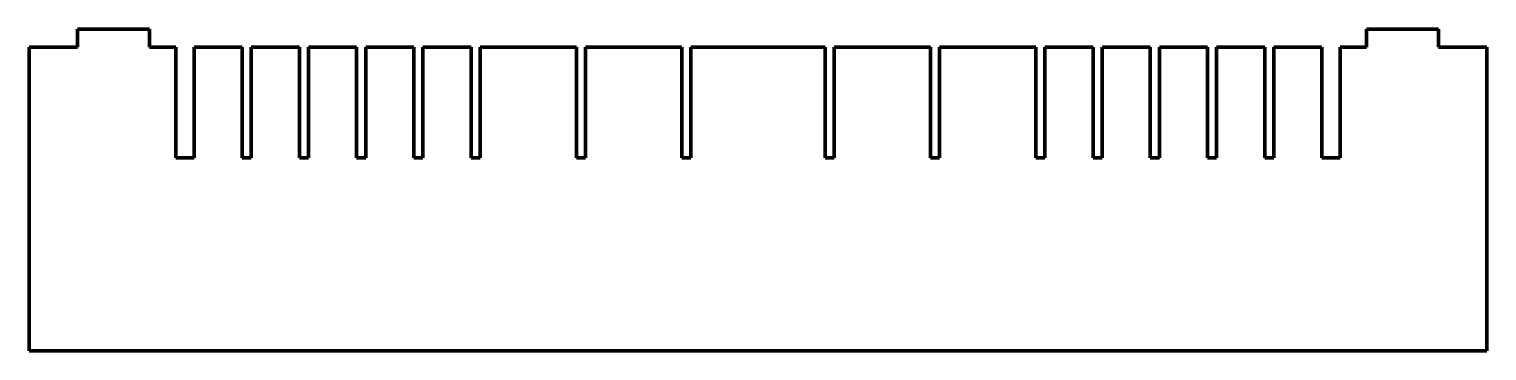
# Model space of a CAD drawing. Header units: inches. Extents: x -15.2 to 15, y -6 to 0.7.
import ezdxf

# ---------------------------------------------------------------- set-up
doc = ezdxf.new("R2010")
doc.units = ezdxf.units.IN
doc.header["$MEASUREMENT"] = 0
doc.layers.add('1', color=7, linetype='Continuous', true_color=0xffffff)

msp = doc.modelspace()

# ---------------------------------------------------------------- linework, layer by layer
at = {"layer": '1', "color": 163, "linetype": 'Continuous', "lineweight": 70}
for p, q in [((-12.75, 0.67126), (-14.25, 0.67126)), ((-14.25, 0.67126), (-14.25, 0.29626)), ((-12.75, 0.67126), (-14.25, 0.67126)), ((-14.25, 0.67126), (-14.25, 0.29626)), ((-12.75, 0.29626), (-12.75, 0.67126)), ((-12.75, 0.29626), (-12.75, 0.67126)), ((14, 0.67126), (12.5, 0.67126)), ((12.5, 0.67126), (12.5, 0.29626)), ((14, 0.67126), (12.5, 0.67126)), ((12.5, 0.67126), (12.5, 0.29626)), ((14, 0.29626), (14, 0.67126)), ((14, 0.29626), (14, 0.67126)), ((-15.25, 0.29626), (-15.25, -6)), ((-14.25, 0.29626), (-15.25, 0.29626)), ((-15.25, 0.29626), (-15.25, -6)), ((-14.25, 0.29626), (-15.25, 0.29626)), ((-12.20374, 0.29626), (-12.75, 0.29626)), ((-12.20374, 0.29626), (-12.75, 0.29626)), ((-12.20374, -2), (-12.20374, 0.29626)), ((-12.20374, -2), (-12.20374, 0.29626)), ((-10.82874, 0.29626), (-11.82874, 0.29626)), ((-11.82874, 0.29626), (-11.82874, -2)), ((-10.82874, 0.29626), (-11.82874, 0.29626)), ((-11.82874, 0.29626), (-11.82874, -2)), ((-10.82874, -2), (-10.82874, 0.29626)), ((-10.82874, -2), (-10.82874, 0.29626)), ((-9.64124, 0.29626), (-10.64124, 0.29626)), ((-10.64124, 0.29626), (-10.64124, -2)), ((-9.64124, 0.29626), (-10.64124, 0.29626)), ((-10.64124, 0.29626), (-10.64124, -2)), ((-9.64124, -2), (-9.64124, 0.29626)), ((-9.64124, -2), (-9.64124, 0.29626)), ((-8.45374, 0.29626), (-9.45374, 0.29626)), ((-9.45374, 0.29626), (-9.45374, -2)), ((-8.45374, 0.29626), (-9.45374, 0.29626)), ((-9.45374, 0.29626), (-9.45374, -2)), ((-8.45374, -2), (-8.45374, 0.29626)), ((-8.45374, -2), (-8.45374, 0.29626)), ((-7.26624, 0.29626), (-8.26624, 0.29626)), ((-8.26624, 0.29626), (-8.26624, -2)), ((-7.26624, 0.29626), (-8.26624, 0.29626)), ((-8.26624, 0.29626), (-8.26624, -2)), ((-7.26624, -2), (-7.26624, 0.29626)), ((-7.26624, -2), (-7.26624, 0.29626)), ((-6.07874, 0.29626), (-7.07874, 0.29626)), ((-7.07874, 0.29626), (-7.07874, -2)), ((-6.07874, 0.29626), (-7.07874, 0.29626)), ((-7.07874, 0.29626), (-7.07874, -2)), ((-6.07874, -2), (-6.07874, 0.29626)), ((-6.07874, -2), (-6.07874, 0.29626)), ((-3.89124, 0.29626), (-5.89124, 0.29626)), ((-5.89124, 0.29626), (-5.89124, -2)), ((-3.89124, 0.29626), (-5.89124, 0.29626)), ((-5.89124, 0.29626), (-5.89124, -2)), ((-3.89124, -2), (-3.89124, 0.29626)), ((-3.89124, -2), (-3.89124, 0.29626)), ((-1.70374, 0.29626), (-3.70374, 0.29626)), ((-3.70374, 0.29626), (-3.70374, -2)), ((-1.70374, 0.29626), (-3.70374, 0.29626)), ((-3.70374, 0.29626), (-3.70374, -2)), ((-1.70374, -2), (-1.70374, 0.29626)), ((-1.70374, -2), (-1.70374, 0.29626)), ((1.26624, 0.29626), (-1.51624, 0.29626)), ((-1.51624, 0.29626), (-1.51624, -2)), ((1.26624, 0.29626), (-1.51624, 0.29626)), ((-1.51624, 0.29626), (-1.51624, -2)), ((1.26624, -2), (1.26624, 0.29626)), ((1.26624, -2), (1.26624, 0.29626)), ((3.45374, 0.29626), (1.45374, 0.29626)), ((1.45374, 0.29626), (1.45374, -2)), ((3.45374, 0.29626), (1.45374, 0.29626)), ((1.45374, 0.29626), (1.45374, -2)), ((3.45374, -2), (3.45374, 0.29626)), ((3.45374, -2), (3.45374, 0.29626)), ((5.64124, 0.29626), (3.64124, 0.29626)), ((3.64124, 0.29626), (3.64124, -2)), ((5.64124, 0.29626), (3.64124, 0.29626)), ((3.64124, 0.29626), (3.64124, -2)), ((5.64124, -2), (5.64124, 0.29626)), ((5.64124, -2), (5.64124, 0.29626)), ((6.82874, 0.29626), (5.82874, 0.29626)), ((5.82874, 0.29626), (5.82874, -2)), ((6.82874, 0.29626), (5.82874, 0.29626)), ((5.82874, 0.29626), (5.82874, -2)), ((6.82874, -2), (6.82874, 0.29626)), ((6.82874, -2), (6.82874, 0.29626)), ((8.01624, 0.29626), (7.01624, 0.29626)), ((7.01624, 0.29626), (7.01624, -2)), ((8.01624, 0.29626), (7.01624, 0.29626)), ((7.01624, 0.29626), (7.01624, -2)), ((8.01624, -2), (8.01624, 0.29626)), ((8.01624, -2), (8.01624, 0.29626)), ((9.20374, 0.29626), (8.20374, 0.29626)), ((8.20374, 0.29626), (8.20374, -2)), ((9.20374, 0.29626), (8.20374, 0.29626)), ((8.20374, 0.29626), (8.20374, -2)), ((9.20374, -2), (9.20374, 0.29626)), ((9.20374, -2), (9.20374, 0.29626)), ((10.39124, 0.29626), (9.39124, 0.29626)), ((9.39124, 0.29626), (9.39124, -2)), ((10.39124, 0.29626), (9.39124, 0.29626)), ((9.39124, 0.29626), (9.39124, -2)), ((10.39124, -2), (10.39124, 0.29626)), ((10.39124, -2), (10.39124, 0.29626)), ((11.57874, 0.29626), (10.57874, 0.29626)), ((10.57874, 0.29626), (10.57874, -2)), ((11.57874, 0.29626), (10.57874, 0.29626)), ((10.57874, 0.29626), (10.57874, -2)), ((11.57874, -2), (11.57874, 0.29626)), ((11.57874, -2), (11.57874, 0.29626)), ((12.5, 0.29626), (11.95374, 0.29626)), ((11.95374, 0.29626), (11.95374, -2)), ((12.5, 0.29626), (11.95374, 0.29626)), ((11.95374, 0.29626), (11.95374, -2)), ((15, 0.29626), (14, 0.29626)), ((15, 0.29626), (14, 0.29626)), ((15, -6), (15, 0.29626)), ((15, -6), (15, 0.29626)), ((-11.82874, -2), (-12.20374, -2)), ((-11.82874, -2), (-12.20374, -2)), ((-10.64124, -2), (-10.82874, -2)), ((-10.64124, -2), (-10.82874, -2)), ((-9.45374, -2), (-9.64124, -2)), ((-9.45374, -2), (-9.64124, -2)), ((-8.26624, -2), (-8.45374, -2)), ((-8.26624, -2), (-8.45374, -2)), ((-7.07874, -2), (-7.26624, -2)), ((-7.07874, -2), (-7.26624, -2)), ((-5.89124, -2), (-6.07874, -2)), ((-5.89124, -2), (-6.07874, -2)), ((-3.70374, -2), (-3.89124, -2)), ((-3.70374, -2), (-3.89124, -2)), ((-1.51624, -2), (-1.70374, -2)), ((-1.51624, -2), (-1.70374, -2)), ((1.45374, -2), (1.26624, -2)), ((1.45374, -2), (1.26624, -2)), ((3.64124, -2), (3.45374, -2)), ((3.64124, -2), (3.45374, -2)), ((5.82874, -2), (5.64124, -2)), ((5.82874, -2), (5.64124, -2)), ((7.01624, -2), (6.82874, -2)), ((7.01624, -2), (6.82874, -2)), ((8.20374, -2), (8.01624, -2)), ((8.20374, -2), (8.01624, -2)), ((9.39124, -2), (9.20374, -2)), ((9.39124, -2), (9.20374, -2)), ((10.57874, -2), (10.39124, -2)), ((10.57874, -2), (10.39124, -2)), ((11.95374, -2), (11.57874, -2)), ((11.95374, -2), (11.57874, -2)), ((-15.25, -6), (15, -6)), ((-15.25, -6), (15, -6))]:
    msp.add_line(p, q, dxfattribs=at)

doc.saveas('drawing.dxf')
